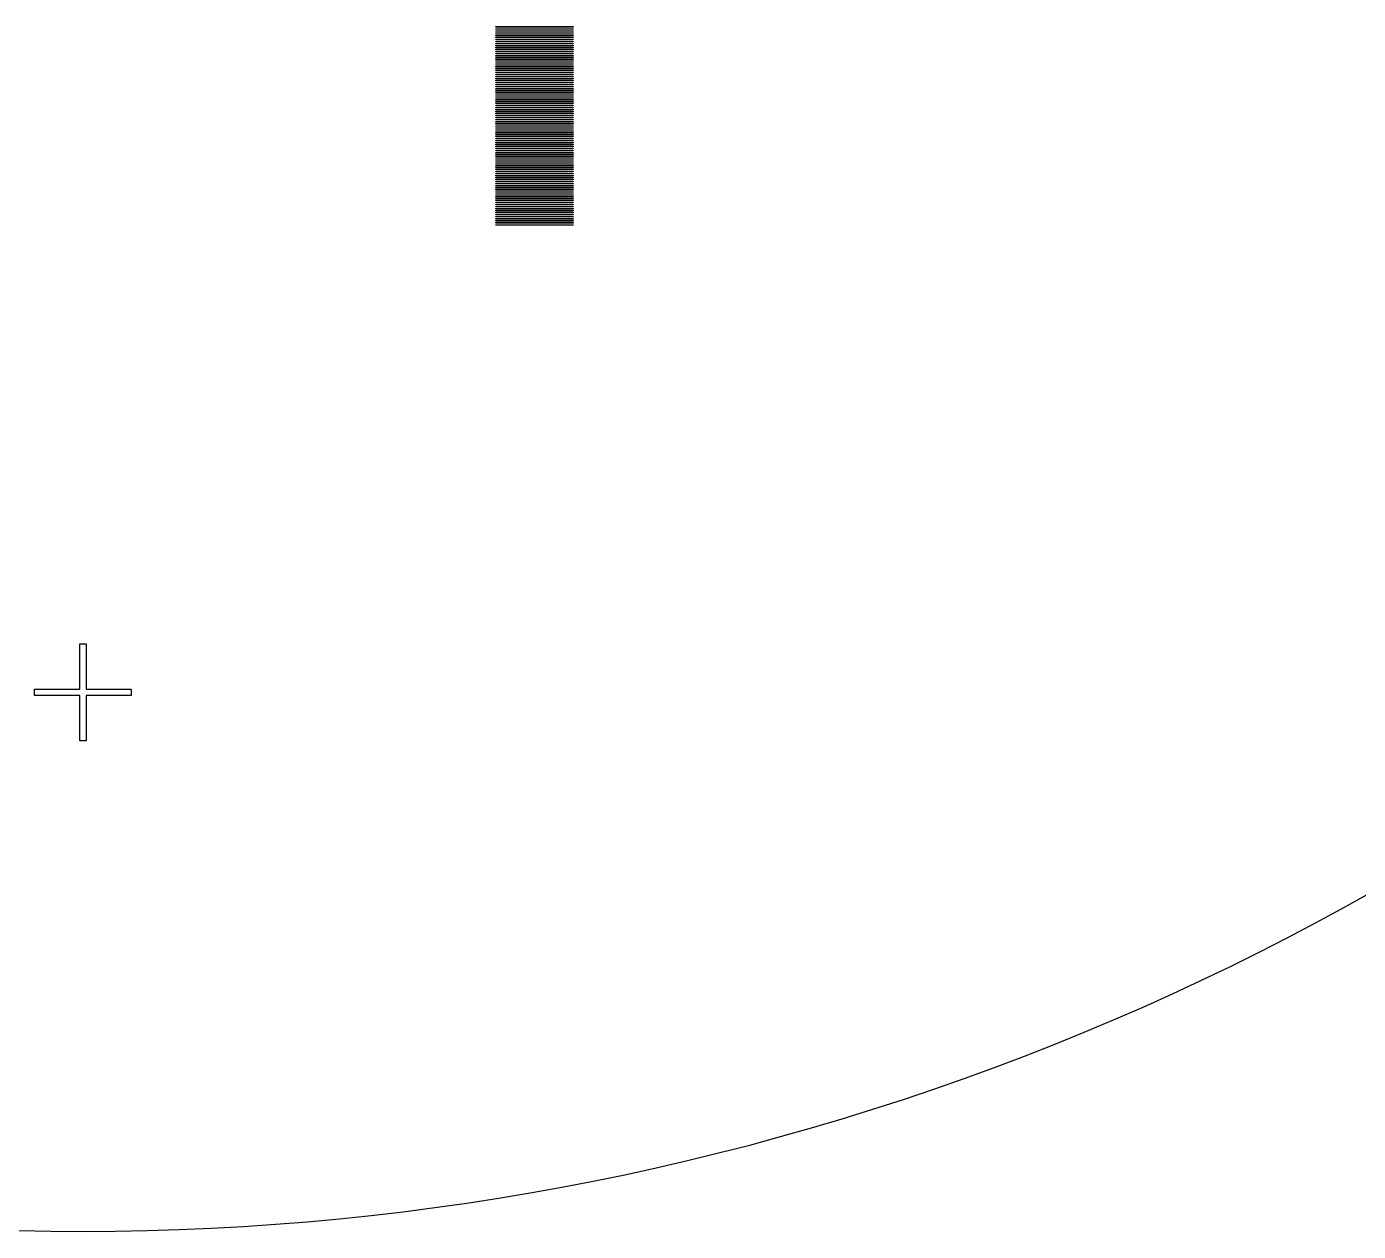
# Model space of a CAD drawing. Extents: x -18 to 83, y -18 to 83.
# Drawn here: x 31.16 to 56.97, y -18.45 to 4.91 of the extents above; entities that cross this region are included whole.
import ezdxf

# ---------------------------------------------------------------- set-up
doc = ezdxf.new("R2010")
doc.units = 0

msp = doc.modelspace()

# ---------------------------------------------------------------- linework, layer by layer
for p, q in [((40.25, 4.89499), (40.25, 4.905)), ((40.25, 4.905), (41.75, 4.905)), ((41.75, 4.905), (41.75, 4.89499)), ((41.75, 4.89499), (40.25, 4.89499)), ((40.25, 4.855), (40.25, 4.86499)), ((40.25, 4.86499), (41.75, 4.86499)), ((41.75, 4.855), (40.25, 4.855)), ((40.25, 4.81499), (40.25, 4.825)), ((40.25, 4.825), (41.75, 4.825)), ((41.75, 4.81499), (40.25, 4.81499)), ((40.25, 4.77499), (40.25, 4.78499)), ((40.25, 4.78499), (41.75, 4.78499)), ((41.75, 4.77499), (40.25, 4.77499)), ((40.25, 4.73499), (40.25, 4.745)), ((40.25, 4.745), (41.75, 4.745)), ((41.75, 4.73499), (40.25, 4.73499)), ((40.25, 4.69499), (40.25, 4.70499)), ((40.25, 4.70499), (41.75, 4.70499)), ((41.75, 4.69499), (40.25, 4.69499)), ((40.25, 4.655), (40.25, 4.66499)), ((40.25, 4.66499), (41.75, 4.66499)), ((41.75, 4.655), (40.25, 4.655)), ((41.75, 4.86499), (41.75, 4.855)), ((41.75, 4.825), (41.75, 4.81499)), ((41.75, 4.78499), (41.75, 4.77499)), ((41.75, 4.745), (41.75, 4.73499)), ((41.75, 4.70499), (41.75, 4.69499)), ((41.75, 4.66499), (41.75, 4.655)), ((40.25, 4.61499), (40.25, 4.625)), ((40.25, 4.625), (41.75, 4.625)), ((41.75, 4.61499), (40.25, 4.61499)), ((40.25, 4.575), (40.25, 4.58499)), ((40.25, 4.58499), (41.75, 4.58499)), ((41.75, 4.575), (40.25, 4.575)), ((40.25, 4.53499), (40.25, 4.545)), ((40.25, 4.545), (41.75, 4.545)), ((41.75, 4.53499), (40.25, 4.53499)), ((40.25, 4.495), (40.25, 4.50499)), ((40.25, 4.50499), (41.75, 4.50499)), ((41.75, 4.495), (40.25, 4.495)), ((40.25, 4.45499), (40.25, 4.465)), ((40.25, 4.465), (41.75, 4.465)), ((41.75, 4.45499), (40.25, 4.45499)), ((40.25, 4.41499), (40.25, 4.42499)), ((40.25, 4.42499), (41.75, 4.42499)), ((41.75, 4.41499), (40.25, 4.41499)), ((41.75, 4.625), (41.75, 4.61499)), ((41.75, 4.58499), (41.75, 4.575)), ((41.75, 4.545), (41.75, 4.53499)), ((41.75, 4.50499), (41.75, 4.495)), ((41.75, 4.465), (41.75, 4.45499)), ((41.75, 4.42499), (41.75, 4.41499)), ((40.25, 4.375), (40.25, 4.38499)), ((40.25, 4.38499), (41.75, 4.38499)), ((41.75, 4.375), (40.25, 4.375)), ((40.25, 4.33499), (40.25, 4.34499)), ((40.25, 4.34499), (41.75, 4.34499)), ((41.75, 4.33499), (40.25, 4.33499)), ((40.25, 4.295), (40.25, 4.30499)), ((40.25, 4.30499), (41.75, 4.30499)), ((41.75, 4.295), (40.25, 4.295)), ((40.25, 4.25499), (40.25, 4.265)), ((40.25, 4.265), (41.75, 4.265)), ((41.75, 4.25499), (40.25, 4.25499)), ((40.25, 4.215), (40.25, 4.22499)), ((40.25, 4.22499), (41.75, 4.22499)), ((41.75, 4.215), (40.25, 4.215)), ((40.25, 4.17499), (40.25, 4.185)), ((40.25, 4.185), (41.75, 4.185)), ((41.75, 4.17499), (40.25, 4.17499)), ((40.25, 4.13499), (40.25, 4.14499)), ((40.25, 4.14499), (41.75, 4.14499)), ((41.75, 4.13499), (40.25, 4.13499)), ((41.75, 4.38499), (41.75, 4.375)), ((41.75, 4.34499), (41.75, 4.33499)), ((41.75, 4.30499), (41.75, 4.295)), ((41.75, 4.265), (41.75, 4.25499)), ((41.75, 4.22499), (41.75, 4.215)), ((41.75, 4.185), (41.75, 4.17499)), ((41.75, 4.14499), (41.75, 4.13499)), ((40.25, 4.09499), (40.25, 4.105)), ((40.25, 4.105), (41.75, 4.105)), ((41.75, 4.09499), (40.25, 4.09499)), ((40.25, 4.05499), (40.25, 4.06499)), ((40.25, 4.06499), (41.75, 4.06499)), ((41.75, 4.05499), (40.25, 4.05499)), ((40.25, 4.015), (40.25, 4.02499)), ((40.25, 4.02499), (41.75, 4.02499)), ((41.75, 4.015), (40.25, 4.015)), ((40.25, 3.97499), (40.25, 3.98499)), ((40.25, 3.98499), (41.75, 3.98499)), ((41.75, 3.97499), (40.25, 3.97499)), ((40.25, 3.935), (40.25, 3.94499)), ((40.25, 3.94499), (41.75, 3.94499)), ((41.75, 3.935), (40.25, 3.935)), ((40.25, 3.89499), (40.25, 3.905)), ((40.25, 3.905), (41.75, 3.905)), ((41.75, 3.89499), (40.25, 3.89499)), ((41.75, 4.105), (41.75, 4.09499)), ((41.75, 4.06499), (41.75, 4.05499)), ((41.75, 4.02499), (41.75, 4.015)), ((41.75, 3.98499), (41.75, 3.97499)), ((41.75, 3.94499), (41.75, 3.935)), ((41.75, 3.905), (41.75, 3.89499)), ((40.25, 3.855), (40.25, 3.86499)), ((40.25, 3.86499), (41.75, 3.86499)), ((41.75, 3.855), (40.25, 3.855)), ((40.25, 3.81499), (40.25, 3.825)), ((40.25, 3.825), (41.75, 3.825)), ((41.75, 3.81499), (40.25, 3.81499)), ((40.25, 3.77499), (40.25, 3.78499)), ((40.25, 3.78499), (41.75, 3.78499)), ((41.75, 3.77499), (40.25, 3.77499)), ((40.25, 3.73499), (40.25, 3.745)), ((40.25, 3.745), (41.75, 3.745)), ((41.75, 3.73499), (40.25, 3.73499)), ((40.25, 3.69499), (40.25, 3.70499)), ((40.25, 3.70499), (41.75, 3.70499)), ((41.75, 3.69499), (40.25, 3.69499)), ((40.25, 3.655), (40.25, 3.66499)), ((40.25, 3.66499), (41.75, 3.66499)), ((41.75, 3.655), (40.25, 3.655)), ((40.25, 3.61499), (40.25, 3.625)), ((40.25, 3.625), (41.75, 3.625)), ((41.75, 3.61499), (40.25, 3.61499)), ((41.75, 3.86499), (41.75, 3.855)), ((41.75, 3.825), (41.75, 3.81499)), ((41.75, 3.78499), (41.75, 3.77499)), ((41.75, 3.745), (41.75, 3.73499)), ((41.75, 3.70499), (41.75, 3.69499)), ((41.75, 3.66499), (41.75, 3.655)), ((41.75, 3.625), (41.75, 3.61499)), ((40.25, 3.575), (40.25, 3.58499)), ((40.25, 3.58499), (41.75, 3.58499)), ((41.75, 3.575), (40.25, 3.575)), ((40.25, 3.53499), (40.25, 3.545)), ((40.25, 3.545), (41.75, 3.545)), ((41.75, 3.53499), (40.25, 3.53499)), ((40.25, 3.495), (40.25, 3.50499)), ((40.25, 3.50499), (41.75, 3.50499)), ((41.75, 3.495), (40.25, 3.495)), ((40.25, 3.45499), (40.25, 3.465)), ((40.25, 3.465), (41.75, 3.465)), ((41.75, 3.45499), (40.25, 3.45499)), ((40.25, 3.41499), (40.25, 3.42499)), ((40.25, 3.42499), (41.75, 3.42499)), ((41.75, 3.41499), (40.25, 3.41499)), ((40.25, 3.375), (40.25, 3.38499)), ((40.25, 3.38499), (41.75, 3.38499)), ((41.75, 3.375), (40.25, 3.375)), ((41.75, 3.58499), (41.75, 3.575)), ((41.75, 3.545), (41.75, 3.53499)), ((41.75, 3.50499), (41.75, 3.495)), ((41.75, 3.465), (41.75, 3.45499)), ((41.75, 3.42499), (41.75, 3.41499)), ((41.75, 3.38499), (41.75, 3.375)), ((40.25, 3.33499), (40.25, 3.34499)), ((40.25, 3.34499), (41.75, 3.34499)), ((41.75, 3.33499), (40.25, 3.33499)), ((40.25, 3.295), (40.25, 3.30499)), ((40.25, 3.30499), (41.75, 3.30499)), ((41.75, 3.295), (40.25, 3.295)), ((40.25, 3.25499), (40.25, 3.265)), ((40.25, 3.265), (41.75, 3.265)), ((41.75, 3.25499), (40.25, 3.25499)), ((40.25, 3.215), (40.25, 3.22499)), ((40.25, 3.22499), (41.75, 3.22499)), ((41.75, 3.215), (40.25, 3.215)), ((40.25, 3.17499), (40.25, 3.185)), ((40.25, 3.185), (41.75, 3.185)), ((41.75, 3.17499), (40.25, 3.17499)), ((40.25, 3.13499), (40.25, 3.14499)), ((40.25, 3.14499), (41.75, 3.14499)), ((41.75, 3.13499), (40.25, 3.13499)), ((40.25, 3.09499), (40.25, 3.105)), ((40.25, 3.105), (41.75, 3.105)), ((41.75, 3.34499), (41.75, 3.33499)), ((41.75, 3.30499), (41.75, 3.295)), ((41.75, 3.265), (41.75, 3.25499)), ((41.75, 3.22499), (41.75, 3.215)), ((41.75, 3.185), (41.75, 3.17499)), ((41.75, 3.14499), (41.75, 3.13499)), ((41.75, 3.105), (41.75, 3.09499)), ((41.75, 3.09499), (40.25, 3.09499)), ((40.25, 3.05499), (40.25, 3.06499)), ((40.25, 3.06499), (41.75, 3.06499)), ((41.75, 3.05499), (40.25, 3.05499)), ((40.25, 3.015), (40.25, 3.02499)), ((40.25, 3.02499), (41.75, 3.02499)), ((41.75, 3.015), (40.25, 3.015)), ((40.25, 2.97501), (40.25, 2.985)), ((40.25, 2.985), (41.75, 2.985)), ((41.75, 2.97501), (40.25, 2.97501)), ((40.25, 2.93501), (40.25, 2.94501)), ((40.25, 2.94501), (41.75, 2.94501)), ((41.75, 2.93501), (40.25, 2.93501)), ((40.25, 2.895), (40.25, 2.90501)), ((40.25, 2.90501), (41.75, 2.90501)), ((41.75, 2.895), (40.25, 2.895)), ((40.25, 2.85501), (40.25, 2.86501)), ((40.25, 2.86501), (41.75, 2.86501)), ((41.75, 2.85501), (40.25, 2.85501)), ((41.75, 3.06499), (41.75, 3.05499)), ((41.75, 3.02499), (41.75, 3.015)), ((41.75, 2.985), (41.75, 2.97501)), ((41.75, 2.94501), (41.75, 2.93501)), ((41.75, 2.90501), (41.75, 2.895)), ((41.75, 2.86501), (41.75, 2.85501)), ((40.25, 2.815), (40.25, 2.82501)), ((40.25, 2.82501), (41.75, 2.82501)), ((41.75, 2.815), (40.25, 2.815)), ((40.25, 2.77501), (40.25, 2.785)), ((40.25, 2.785), (41.75, 2.785)), ((41.75, 2.77501), (40.25, 2.77501)), ((40.25, 2.735), (40.25, 2.74501)), ((40.25, 2.74501), (41.75, 2.74501)), ((41.75, 2.735), (40.25, 2.735)), ((40.25, 2.69501), (40.25, 2.705)), ((40.25, 2.705), (41.75, 2.705)), ((41.75, 2.69501), (40.25, 2.69501)), ((40.25, 2.65501), (40.25, 2.66501)), ((40.25, 2.66501), (41.75, 2.66501)), ((41.75, 2.65501), (40.25, 2.65501)), ((40.25, 2.61501), (40.25, 2.625)), ((40.25, 2.625), (41.75, 2.625)), ((41.75, 2.61501), (40.25, 2.61501)), ((40.25, 2.57501), (40.25, 2.58501)), ((40.25, 2.58501), (41.75, 2.58501)), ((41.75, 2.82501), (41.75, 2.815)), ((41.75, 2.785), (41.75, 2.77501)), ((41.75, 2.74501), (41.75, 2.735)), ((41.75, 2.705), (41.75, 2.69501)), ((41.75, 2.66501), (41.75, 2.65501)), ((41.75, 2.625), (41.75, 2.61501)), ((41.75, 2.58501), (41.75, 2.57501)), ((41.75, 2.57501), (40.25, 2.57501)), ((40.25, 2.535), (40.25, 2.54501)), ((40.25, 2.54501), (41.75, 2.54501)), ((41.75, 2.535), (40.25, 2.535)), ((40.25, 2.49501), (40.25, 2.505)), ((40.25, 2.505), (41.75, 2.505)), ((41.75, 2.49501), (40.25, 2.49501)), ((40.25, 2.455), (40.25, 2.46501)), ((40.25, 2.46501), (41.75, 2.46501)), ((41.75, 2.455), (40.25, 2.455)), ((40.25, 2.41501), (40.25, 2.425)), ((40.25, 2.425), (41.75, 2.425)), ((41.75, 2.41501), (40.25, 2.41501)), ((40.25, 2.375), (40.25, 2.38501)), ((40.25, 2.38501), (41.75, 2.38501)), ((41.75, 2.375), (40.25, 2.375)), ((40.25, 2.33501), (40.25, 2.345)), ((40.25, 2.345), (41.75, 2.345)), ((41.75, 2.33501), (40.25, 2.33501)), ((41.75, 2.54501), (41.75, 2.535)), ((41.75, 2.505), (41.75, 2.49501)), ((41.75, 2.46501), (41.75, 2.455)), ((41.75, 2.425), (41.75, 2.41501)), ((41.75, 2.38501), (41.75, 2.375)), ((41.75, 2.345), (41.75, 2.33501)), ((40.25, 2.29501), (40.25, 2.30501)), ((40.25, 2.30501), (41.75, 2.30501)), ((41.75, 2.29501), (40.25, 2.29501)), ((40.25, 2.255), (40.25, 2.26501)), ((40.25, 2.26501), (41.75, 2.26501)), ((41.75, 2.255), (40.25, 2.255)), ((40.25, 2.21501), (40.25, 2.22501)), ((40.25, 2.22501), (41.75, 2.22501)), ((41.75, 2.21501), (40.25, 2.21501)), ((40.25, 2.175), (40.25, 2.18501)), ((40.25, 2.18501), (41.75, 2.18501)), ((41.75, 2.175), (40.25, 2.175)), ((40.25, 2.13501), (40.25, 2.145)), ((40.25, 2.145), (41.75, 2.145)), ((41.75, 2.13501), (40.25, 2.13501)), ((40.25, 2.095), (40.25, 2.10501)), ((40.25, 2.10501), (41.75, 2.10501)), ((41.75, 2.095), (40.25, 2.095)), ((40.25, 2.05501), (40.25, 2.065)), ((40.25, 2.065), (41.75, 2.065)), ((41.75, 2.30501), (41.75, 2.29501)), ((41.75, 2.26501), (41.75, 2.255)), ((41.75, 2.22501), (41.75, 2.21501)), ((41.75, 2.18501), (41.75, 2.175)), ((41.75, 2.145), (41.75, 2.13501)), ((41.75, 2.10501), (41.75, 2.095)), ((41.75, 2.065), (41.75, 2.05501)), ((41.75, 2.05501), (40.25, 2.05501)), ((40.25, 2.01501), (40.25, 2.02501)), ((40.25, 2.02501), (41.75, 2.02501)), ((41.75, 2.01501), (40.25, 2.01501)), ((40.25, 1.97501), (40.25, 1.985)), ((40.25, 1.985), (41.75, 1.985)), ((41.75, 1.97501), (40.25, 1.97501)), ((40.25, 1.93501), (40.25, 1.94501)), ((40.25, 1.94501), (41.75, 1.94501)), ((41.75, 1.93501), (40.25, 1.93501)), ((40.25, 1.895), (40.25, 1.90501)), ((40.25, 1.90501), (41.75, 1.90501)), ((41.75, 1.895), (40.25, 1.895)), ((40.25, 1.85501), (40.25, 1.86501)), ((40.25, 1.86501), (41.75, 1.86501)), ((41.75, 1.85501), (40.25, 1.85501)), ((40.25, 1.815), (40.25, 1.82501)), ((40.25, 1.82501), (41.75, 1.82501)), ((41.75, 1.815), (40.25, 1.815)), ((41.75, 2.02501), (41.75, 2.01501)), ((41.75, 1.985), (41.75, 1.97501)), ((41.75, 1.94501), (41.75, 1.93501)), ((41.75, 1.90501), (41.75, 1.895)), ((41.75, 1.86501), (41.75, 1.85501)), ((41.75, 1.82501), (41.75, 1.815)), ((40.25, 1.77501), (40.25, 1.785)), ((40.25, 1.785), (41.75, 1.785)), ((41.75, 1.77501), (40.25, 1.77501)), ((40.25, 1.735), (40.25, 1.74501)), ((40.25, 1.74501), (41.75, 1.74501)), ((41.75, 1.735), (40.25, 1.735)), ((40.25, 1.69501), (40.25, 1.705)), ((40.25, 1.705), (41.75, 1.705)), ((41.75, 1.69501), (40.25, 1.69501)), ((40.25, 1.65501), (40.25, 1.66501)), ((40.25, 1.66501), (41.75, 1.66501)), ((41.75, 1.65501), (40.25, 1.65501)), ((40.25, 1.61501), (40.25, 1.625)), ((40.25, 1.625), (41.75, 1.625)), ((41.75, 1.61501), (40.25, 1.61501)), ((40.25, 1.57501), (40.25, 1.58501)), ((40.25, 1.58501), (41.75, 1.58501)), ((41.75, 1.57501), (40.25, 1.57501)), ((41.75, 1.785), (41.75, 1.77501)), ((41.75, 1.74501), (41.75, 1.735)), ((41.75, 1.705), (41.75, 1.69501)), ((41.75, 1.66501), (41.75, 1.65501)), ((41.75, 1.625), (41.75, 1.61501)), ((41.75, 1.58501), (41.75, 1.57501)), ((40.25, 1.535), (40.25, 1.54501)), ((40.25, 1.54501), (41.75, 1.54501)), ((41.75, 1.535), (40.25, 1.535)), ((40.25, 1.49501), (40.25, 1.505)), ((40.25, 1.505), (41.75, 1.505)), ((41.75, 1.49501), (40.25, 1.49501)), ((40.25, 1.455), (40.25, 1.46501)), ((40.25, 1.46501), (41.75, 1.46501)), ((41.75, 1.455), (40.25, 1.455)), ((40.25, 1.41501), (40.25, 1.425)), ((40.25, 1.425), (41.75, 1.425)), ((41.75, 1.41501), (40.25, 1.41501)), ((40.25, 1.375), (40.25, 1.38501)), ((40.25, 1.38501), (41.75, 1.38501)), ((41.75, 1.375), (40.25, 1.375)), ((40.25, 1.33501), (40.25, 1.345)), ((40.25, 1.345), (41.75, 1.345)), ((41.75, 1.33501), (40.25, 1.33501)), ((40.25, 1.29501), (40.25, 1.30501)), ((40.25, 1.30501), (41.75, 1.30501)), ((41.75, 1.29501), (40.25, 1.29501)), ((41.75, 1.54501), (41.75, 1.535)), ((41.75, 1.505), (41.75, 1.49501)), ((41.75, 1.46501), (41.75, 1.455)), ((41.75, 1.425), (41.75, 1.41501)), ((41.75, 1.38501), (41.75, 1.375)), ((41.75, 1.345), (41.75, 1.33501)), ((41.75, 1.30501), (41.75, 1.29501)), ((40.25, 1.255), (40.25, 1.26501)), ((40.25, 1.26501), (41.75, 1.26501)), ((41.75, 1.255), (40.25, 1.255)), ((40.25, 1.21501), (40.25, 1.22501)), ((40.25, 1.22501), (41.75, 1.22501)), ((41.75, 1.21501), (40.25, 1.21501)), ((40.25, 1.175), (40.25, 1.18501)), ((40.25, 1.18501), (41.75, 1.18501)), ((41.75, 1.175), (40.25, 1.175)), ((40.25, 1.13501), (40.25, 1.145)), ((40.25, 1.145), (41.75, 1.145)), ((41.75, 1.13501), (40.25, 1.13501)), ((40.25, 1.095), (40.25, 1.10501)), ((40.25, 1.10501), (41.75, 1.10501)), ((41.75, 1.095), (40.25, 1.095)), ((40.25, 1.05501), (40.25, 1.065)), ((40.25, 1.065), (41.75, 1.065)), ((41.75, 1.05501), (40.25, 1.05501)), ((41.75, 1.26501), (41.75, 1.255)), ((41.75, 1.22501), (41.75, 1.21501)), ((41.75, 1.18501), (41.75, 1.175)), ((41.75, 1.145), (41.75, 1.13501)), ((41.75, 1.10501), (41.75, 1.095)), ((41.75, 1.065), (41.75, 1.05501)), ((32.1875, -7.9375), (32.1875, -7.0625)), ((32.1875, -7.0625), (32.3125, -7.0625)), ((32.3125, -7.0625), (32.3125, -7.9375)), ((31.3125, -8.0625), (31.3125, -7.9375)), ((31.3125, -7.9375), (32.1875, -7.9375)), ((32.3125, -7.9375), (33.1875, -7.9375)), ((33.1875, -7.9375), (33.1875, -8.0625)), ((32.1875, -8.0625), (31.3125, -8.0625)), ((32.1875, -8.9375), (32.1875, -8.0625)), ((33.1875, -8.0625), (32.3125, -8.0625)), ((32.3125, -8.0625), (32.3125, -8.9375)), ((32.3125, -8.9375), (32.1875, -8.9375)), ((56.6967, -12.1667), (57.2399, -11.8634)), ((56.1498, -12.4634), (56.6967, -12.1667)), ((55.5993, -12.7533), (56.1498, -12.4634)), ((55.0453, -13.0365), (55.5993, -12.7533)), ((54.4878, -13.3128), (55.0453, -13.0365)), ((53.927, -13.5822), (54.4878, -13.3128)), ((53.363, -13.8448), (53.927, -13.5822)), ((52.7957, -14.1004), (53.363, -13.8448)), ((52.2254, -14.3491), (52.7957, -14.1004)), ((51.652, -14.5907), (52.2254, -14.3491)), ((51.0758, -14.8253), (51.652, -14.5907)), ((50.4967, -15.0527), (51.0758, -14.8253)), ((49.9148, -15.2731), (50.4967, -15.0527)), ((49.3303, -15.4863), (49.9148, -15.2731)), ((48.1537, -15.8911), (48.7432, -15.6923)), ((48.7432, -15.6923), (49.3303, -15.4863)), ((47.5617, -16.0826), (48.1537, -15.8911)), ((46.9674, -16.2669), (47.5617, -16.0826)), ((45.7723, -16.6134), (46.3709, -16.4438)), ((46.3709, -16.4438), (46.9674, -16.2669)), ((44.5691, -16.9306), (45.1717, -16.7757)), ((45.1717, -16.7757), (45.7723, -16.6134)), ((43.9646, -17.078), (44.5691, -16.9306)), ((42.7505, -17.3507), (43.3584, -17.2181)), ((43.3584, -17.2181), (43.9646, -17.078)), ((41.5301, -17.5934), (42.1411, -17.4758)), ((42.1411, -17.4758), (42.7505, -17.3507)), ((39.6892, -17.9012), (40.3041, -17.8062)), ((40.3041, -17.8062), (40.9178, -17.7036)), ((40.9178, -17.7036), (41.5301, -17.5934)), ((38.4562, -18.0687), (39.0732, -17.9888)), ((39.0732, -17.9888), (39.6892, -17.9012)), ((35.3589, -18.3546), (35.9797, -18.3126)), ((35.9797, -18.3126), (36.5999, -18.263)), ((36.5999, -18.263), (37.2195, -18.2059)), ((37.2195, -18.2059), (37.8383, -18.1411)), ((37.8383, -18.1411), (38.4562, -18.0687)), ((31.0058, -18.4347), (31.6278, -18.4462)), ((31.6278, -18.4462), (32.25, -18.45)), ((32.25, -18.45), (32.8722, -18.4462)), ((32.8722, -18.4462), (33.4942, -18.4347)), ((33.4942, -18.4347), (34.1161, -18.4156)), ((34.1161, -18.4156), (34.7377, -18.3889)), ((34.7377, -18.3889), (35.3589, -18.3546))]:
    msp.add_line(p, q)

doc.saveas('drawing.dxf')
